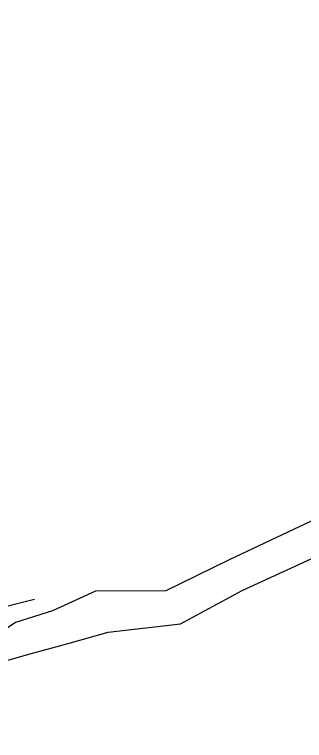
# Model space of a CAD drawing. Header units: metres. Extents: x 5050628 to 5051714, y 2427166 to 2427740.
# Drawn here: x 5051035 to 5051068.4, y 2427458.3 to 2427541.8 of the extents above; entities that cross this region are included whole.
import ezdxf

# ---------------------------------------------------------------- set-up
doc = ezdxf.new("R2010")
doc.units = ezdxf.units.M
doc.layers.add('LEVANTAMIENTO', color=253, linetype='Continuous', true_color=0xbebebe)
doc.layers.add('ORTOFOTO', color=7, linetype='Continuous')
picture_1 = doc.add_image_def('image1.jpg', size_in_pixel=(6889, 5778))

msp = doc.modelspace()

# ---------------------------------------------------------------- linework, layer by layer
at = {"layer": 'LEVANTAMIENTO'}
for points in [[(5051011.41, 2427489.934), (5051020.497, 2427470.33), (5051037.311, 2427474.524)], [(5051069.125, 2427483.509), (5051059.698, 2427479.059), (5051052.43, 2427475.5), (5051044.324, 2427475.446), (5051039.353, 2427473.174), (5051035.094, 2427471.862), (5051033.067, 2427470.519)], [(5051061.823, 2427449.655), (5051054.537, 2427447.267), (5051047.445, 2427445.094), (5051041.507, 2427442.591), (5051035.604, 2427441.072), (5051030.519, 2427439.473), (5051027.104, 2427442.206), (5051023.422, 2427451.187), (5051020.537, 2427457.452), (5051022.761, 2427460.183), (5051024.955, 2427462.399), (5051027.292, 2427464.17), (5051030.158, 2427465.922), (5051033.017, 2427467.156), (5051036.651, 2427468.208), (5051041.029, 2427469.393), (5051045.783, 2427470.739), (5051054.111, 2427471.684), (5051061.192, 2427475.517), (5051071.073, 2427480.044)]]:
    msp.add_lwpolyline(points, dxfattribs=at)

# ---------------------------------------------------------------- pictures from other files: only their frames are drawn
at = {"layer": 'ORTOFOTO'}
image = msp.add_image(picture_1, insert=(5050758.889, 2427166.467), size_in_units=(683.85, 573.565), dxfattribs=at)
image.dxf.flags = 11

doc.saveas('drawing.dxf')
